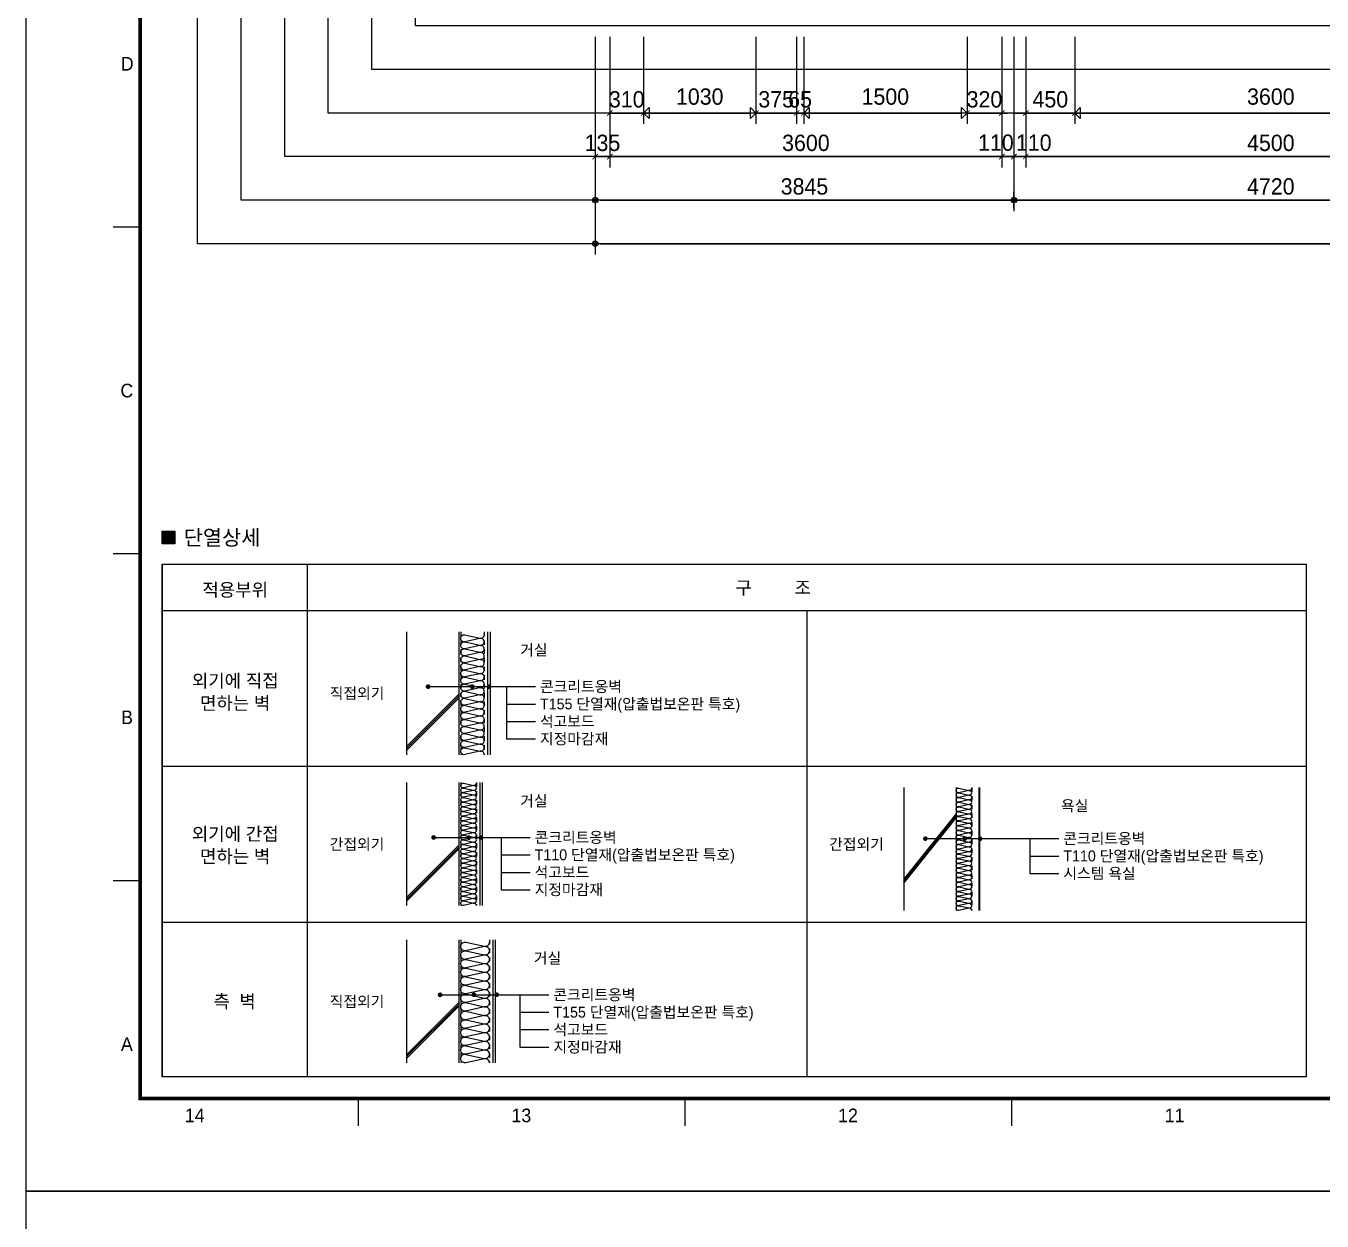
# Model space of a CAD drawing. Header units: millimetres. Extents: x -24416 to 92204, y -190080 to 23760.
# Drawn here: x 50154 to 62058, y -160655 to -149682 of the extents above; entities that cross this region are included whole.
import ezdxf
from ezdxf.enums import TextEntityAlignment as Align

# ---------------------------------------------------------------- set-up
doc = ezdxf.new("R2010")
doc.units = ezdxf.units.MM
doc.header["$LTSCALE"] = 50
doc.linetypes.add('AUDIT_D_220706163347-0', pattern=[0])
doc.linetypes.add('HIDDEN', pattern=[2, 1, -1])
doc.layers.get('defpoints').update_dxf_attribs({"color": 139})
for name, color, linetype in [('AA-BORD-FORM', 7, 'Continuous'), ('AA-BORD-TEXT', 3, 'Continuous'), ('AA-XXXX-DIMS', 7, 'Continuous'), ('ARDM', 7, 'Continuous'), ('COL', 2, 'Continuous'), ('DIM', 7, 'AUDIT_D_220706163347-0'), ('INS', 252, 'Continuous'), ('itxt', 7, 'Continuous'), ('lea', 4, 'Continuous'), ('PAT', 8, 'Continuous'), ('TEXT', 3, 'Continuous')]:
    doc.layers.add(name, color=color, linetype=linetype)
doc.styles.add('HAUD01', font='Dotum.ttf')
doc.styles.add('돋움', font='Dotum.ttf')
doc.styles.add('맑은고딕', font='malgun.ttf', dxfattribs={"width": 0.9})
doc.dimstyles.new('DIM-50', dxfattribs={"dimscale": 50, "dimtxt": 3, "dimasz": 1, "dimexe": 2, "dimexo": 2, "dimgap": 1, "dimtad": 1, "dimdec": 0, "dimzin": 0, "dimdsep": 46, "dimtxsty": '맑은고딕', "dimblk1": 'DIMDOT', "dimblk2": 'DIMDOT', "dimsah": 1, "dimcen": 0.09, "dimdle": 2, "dimclrd": 7, "dimclre": 7, "dimclrt": 3, "dimadec": 0, "dimazin": 0, "dimtfac": 1, "dimtdec": 0, "dimtix": 1, "dimtmove": 2, "dimatfit": 3, "dimldrblk": 'DIMDOT', "dimfxl": 1, "dimtolj": 1, "dimtzin": 0, "dimarcsym": 0})
doc.dimstyles.new('MCDIM-50', dxfattribs={"dimscale": 50, "dimtxt": 3, "dimasz": 1, "dimexe": 2, "dimexo": 2, "dimgap": 1, "dimtad": 1, "dimdec": 0, "dimzin": 0, "dimdsep": 46, "dimtxsty": '맑은고딕', "dimblk1": 'ARCHTICK', "dimblk2": 'ARCHTICK', "dimsah": 1, "dimcen": 0.09, "dimdle": 2, "dimclrd": 7, "dimclre": 7, "dimclrt": 3, "dimadec": 0, "dimazin": 0, "dimtfac": 1, "dimtdec": 0, "dimtix": 1, "dimtmove": 2, "dimatfit": 3, "dimldrblk": 'ARCHTICK', "dimfxl": 1, "dimtolj": 1, "dimtzin": 0, "dimarcsym": 0})
doc.dimstyles.new('외부100-win', dxfattribs={"dimscale": 50, "dimtxt": 3, "dimasz": 1, "dimexe": 2, "dimexo": 2.5, "dimgap": 1.5, "dimtad": 1, "dimdec": 0, "dimzin": 0, "dimdsep": 46, "dimtxsty": '맑은고딕', "dimblk": 'DO2-2', "dimblk1": 'DO2-2', "dimblk2": 'DIMDOT', "dimcen": 0.09, "dimdle": 2, "dimclrd": 7, "dimclre": 7, "dimclrt": 3, "dimadec": 0, "dimazin": 0, "dimtfac": 1, "dimtdec": 0, "dimtix": 1, "dimtmove": 2, "dimatfit": 3, "dimldrblk": 'DO2-2', "dimfxl": 1, "dimtolj": 1, "dimtzin": 0, "dimarcsym": 0})

# ---------------------------------------------------------------- blocks, each defined once
blk = doc.blocks.new('XR-FORM 청주월명')
at = {"layer": 'AA-BORD-FORM', "color": 2}
for p, q in [((21, 177), (16, 177)), ((21, 117), (16, 117)), ((21, 57), (16, 57)), ((61, 17), (61, 12)), ((121, 17), (121, 12)), ((181, 17), (181, 12))]:
    blk.add_line(p, q, dxfattribs=at)
at = {"layer": 'AA-BORD-FORM', "color": 1}
blk.add_lwpolyline([(0, 0), (841, 0), (841, 594), (0, 594)], close=True, dxfattribs=at)
at = {"layer": 'AA-BORD-FORM', "color": 2, "const_width": 0.682}
blk.add_lwpolyline([(21, 17), (21, 577), (821, 577), (821, 17)], close=True, dxfattribs=at)
at = {"layer": 'AA-BORD-TEXT', "color": 7, "style": 'HAUD01'}
for s, p in [('D', (18.61, 207)), ('C', (18.54, 147)), ('B', (18.58, 87)), ('A', (18.54, 27)), ('14', (31, 13.9)), ('13', (91, 13.9)), ('12', (151, 13.9)), ('11', (211, 13.9))]:
    blk.add_text(s, height=2.5, dxfattribs=at).set_placement(p, align=Align.MIDDLE_CENTER)
blk = doc.blocks.new('Z$W@#5157158E')
at = {"layer": 'itxt'}
blk.add_hatch(color=256, dxfattribs=at).paths.add_polyline_path([(1648, 6932), (1500, 6932), (1500, 6788), (1648, 6788)])
at = {"layer": 'COL'}
for p, q in [((4306, 5778, 0), (4306, 4367, 0)), ((4906, 5778, 0), (4906, 4367, 0)), ((4306, 4047, 0), (4306, 2635, 0)), ((4906, 4047, 0), (4906, 2635, 0)), ((10015, 3992, 0), (10015, 2580, 0)), ((10615, 3992, 0), (10615, 2580, 0)), ((4306, 2242, 0), (4306, 830, 0)), ((4906, 2242, 0), (4906, 830, 0))]:
    blk.add_line(p, q, dxfattribs=at)
at = {"layer": 'INS', "elevation": 0}
for points in [[(5199, 4367, 0.481408), (5150, 4406), (4978, 4368, -1.248634), (4978, 4447), (5150, 4408, 0.481408), (5199, 4448, 0.481408), (5150, 4487), (4978, 4449, -1.248634), (4978, 4528), (5150, 4489, 0.481408), (5199, 4529, 0.481408), (5150, 4568), (4978, 4530, -1.248634), (4978, 4609), (5150, 4570, 0.481408), (5199, 4610, 0.481408), (5150, 4649), (4978, 4611, -1.248634), (4978, 4690), (5150, 4651, 0.481408), (5199, 4691, 0.481408), (5150, 4730), (4978, 4692, -1.248634), (4978, 4771), (5150, 4732, 0.481408), (5199, 4772, 0.481408), (5150, 4811), (4978, 4773, -1.248634), (4978, 4852), (5150, 4813, 0.481408), (5199, 4853, 0.481408), (5150, 4892), (4978, 4854, -1.248634), (4978, 4933), (5150, 4894, 0.481408), (5199, 4934, 0.481408), (5150, 4973), (4978, 4935, -1.248634), (4978, 5014), (5150, 4975, 0.481408), (5199, 5015, 0.481408), (5150, 5054), (4978, 5016, -1.248634), (4978, 5095), (5150, 5056, 0.481408), (5199, 5096, 0.481408), (5150, 5135), (4978, 5097, -1.248634), (4978, 5176), (5150, 5137, 0.481408), (5199, 5177, 0.481408), (5150, 5216), (4978, 5178, -1.248634), (4978, 5257), (5150, 5218, 0.481408), (5199, 5258, 0.481408), (5150, 5297), (4978, 5259, -1.248634), (4978, 5338), (5150, 5299, 0.481408), (5199, 5339, 0.481408), (5150, 5378), (4978, 5340, -1.248634), (4978, 5419), (5150, 5380, 0.481408), (5199, 5420, 0.481408), (5150, 5459), (4978, 5421, -1.248634), (4978, 5500), (5150, 5461, 0.481408), (5199, 5501, 0.481408), (5150, 5540), (4978, 5502, -1.248634), (4978, 5581), (5150, 5542, 0.481408), (5199, 5582, 0.481408), (5150, 5621), (4978, 5583, -1.248634), (4978, 5662), (5150, 5623, 0.481408), (5199, 5663, 0.481408), (5150, 5702), (4978, 5664, -1.248634), (4978, 5743), (5150, 5704, 0.481408), (5199, 5744)], [(5109, 2635, 0.481408), (5076, 2662), (4962, 2636, -1.248634), (4962, 2689), (5076, 2663, 0.481408), (5109, 2689, 0.481408), (5076, 2716), (4962, 2690, -1.248634), (4962, 2743), (5076, 2717, 0.481408), (5109, 2743, 0.481408), (5076, 2770), (4962, 2744, -1.248634), (4962, 2797), (5076, 2771, 0.481408), (5109, 2797, 0.481408), (5076, 2824), (4962, 2798, -1.248634), (4962, 2851), (5076, 2825, 0.481408), (5109, 2851, 0.481408), (5076, 2878), (4962, 2852, -1.248634), (4962, 2905), (5076, 2879, 0.481408), (5109, 2905, 0.481408), (5076, 2932), (4962, 2906, -1.248634), (4962, 2959), (5076, 2933, 0.481408), (5109, 2959, 0.481408), (5076, 2986), (4962, 2960, -1.248634), (4962, 3013), (5076, 2987, 0.481408), (5109, 3013, 0.481408), (5076, 3040), (4962, 3014, -1.248634), (4962, 3067), (5076, 3041, 0.481408), (5109, 3067, 0.481408), (5076, 3094), (4962, 3068, -1.248634), (4962, 3121), (5076, 3095, 0.481408), (5109, 3121, 0.481408), (5076, 3148), (4962, 3122, -1.248634), (4962, 3175), (5076, 3149, 0.481408), (5109, 3175, 0.481408), (5076, 3202), (4962, 3176, -1.248634), (4962, 3229), (5076, 3203, 0.481408), (5109, 3229, 0.481408), (5076, 3256), (4962, 3230, -1.248634), (4962, 3283), (5076, 3257, 0.481408), (5109, 3283, 0.481408), (5076, 3310), (4962, 3284, -1.248634), (4962, 3337), (5076, 3311, 0.481408), (5109, 3337, 0.481408), (5076, 3364), (4962, 3338, -1.248634), (4962, 3391), (5076, 3365, 0.481408), (5109, 3391, 0.481408), (5076, 3418), (4962, 3392, -1.248634), (4962, 3445), (5076, 3419, 0.481408), (5109, 3445, 0.481408), (5076, 3472), (4962, 3446, -1.248634), (4962, 3499), (5076, 3473, 0.481408), (5109, 3499, 0.481408), (5076, 3526), (4962, 3500, -1.248634), (4962, 3553), (5076, 3527, 0.481408), (5109, 3553, 0.481408), (5076, 3580), (4962, 3554, -1.248634), (4962, 3607), (5076, 3581, 0.481408), (5109, 3607, 0.481408), (5076, 3634), (4962, 3608, -1.248634), (4962, 3661), (5076, 3635, 0.481408), (5109, 3661, 0.481408), (5076, 3688), (4962, 3662, -1.248634), (4962, 3715), (5076, 3689, 0.481408), (5109, 3715, 0.481408), (5076, 3742), (4962, 3716, -1.248634), (4962, 3769), (5076, 3743, 0.481408), (5109, 3769, 0.481408), (5076, 3796), (4962, 3770, -1.248634), (4962, 3823), (5076, 3797, 0.481408), (5109, 3823, 0.481408), (5076, 3850), (4962, 3824, -1.248634), (4962, 3877), (5076, 3851, 0.481408), (5109, 3877, 0.481408), (5076, 3904), (4962, 3878, -1.248634), (4962, 3931), (5076, 3905, 0.481408), (5109, 3931, 0.481408), (5076, 3958), (4962, 3932, -1.248634), (4962, 3985), (5076, 3959, 0.481408), (5109, 3985, 0.481408), (5076, 4012), (4962, 3986, -1.248634), (4962, 4039), (5076, 4013, 0.481408), (5109, 4039)], [(10795, 2580, 0.481408), (10762, 2606), (10648, 2581, -1.248634), (10648, 2633), (10762, 2608, 0.481408), (10795, 2634, 0.481408), (10762, 2660), (10648, 2635, -1.248634), (10648, 2687), (10762, 2662, 0.481408), (10795, 2688, 0.481408), (10762, 2714), (10648, 2689, -1.248634), (10648, 2741), (10762, 2716, 0.481408), (10795, 2742, 0.481408), (10762, 2768), (10648, 2743, -1.248634), (10648, 2795), (10762, 2770, 0.481408), (10795, 2796, 0.481408), (10762, 2822), (10648, 2797, -1.248634), (10648, 2849), (10762, 2824, 0.481408), (10795, 2850, 0.481408), (10762, 2876), (10648, 2851, -1.248634), (10648, 2903), (10762, 2878, 0.481408), (10795, 2904, 0.481408), (10762, 2930), (10648, 2905, -1.248634), (10648, 2957), (10762, 2932, 0.481408), (10795, 2958, 0.481408), (10762, 2984), (10648, 2959, -1.248634), (10648, 3011), (10762, 2986, 0.481408), (10795, 3012, 0.481408), (10762, 3038), (10648, 3013, -1.248634), (10648, 3065), (10762, 3040, 0.481408), (10795, 3066, 0.481408), (10762, 3092), (10648, 3067, -1.248634), (10648, 3119), (10762, 3094, 0.481408), (10795, 3120, 0.481408), (10762, 3146), (10648, 3121, -1.248634), (10648, 3173), (10762, 3148, 0.481408), (10795, 3174, 0.481408), (10762, 3200), (10648, 3175, -1.248634), (10648, 3227), (10762, 3202, 0.481408), (10795, 3228, 0.481408), (10762, 3254), (10648, 3229, -1.248634), (10648, 3281), (10762, 3256, 0.481408), (10795, 3282, 0.481408), (10762, 3308), (10648, 3283, -1.248634), (10648, 3335), (10762, 3310, 0.481408), (10795, 3336, 0.481408), (10762, 3362), (10648, 3337, -1.248634), (10648, 3389), (10762, 3364, 0.481408), (10795, 3390, 0.481408), (10762, 3416), (10648, 3391, -1.248634), (10648, 3443), (10762, 3418, 0.481408), (10795, 3444, 0.481408), (10762, 3470), (10648, 3445, -1.248634), (10648, 3497), (10762, 3472, 0.481408), (10795, 3498, 0.481408), (10762, 3524), (10648, 3499, -1.248634), (10648, 3551), (10762, 3526, 0.481408), (10795, 3552, 0.481408), (10762, 3578), (10648, 3553, -1.248634), (10648, 3605), (10762, 3580, 0.481408), (10795, 3606, 0.481408), (10762, 3632), (10648, 3607, -1.248634), (10648, 3659), (10762, 3634, 0.481408), (10795, 3660, 0.481408), (10762, 3686), (10648, 3661, -1.248634), (10648, 3713), (10762, 3688, 0.481408), (10795, 3714, 0.481408), (10762, 3740), (10648, 3715, -1.248634), (10648, 3767), (10762, 3742, 0.481408), (10795, 3768, 0.481408), (10762, 3794), (10648, 3769, -1.248634), (10648, 3821), (10762, 3796, 0.481408), (10795, 3822, 0.481408), (10762, 3848), (10648, 3823, -1.248634), (10648, 3875), (10762, 3850, 0.481408), (10795, 3876, 0.481408), (10762, 3902), (10648, 3877, -1.248634), (10648, 3929), (10762, 3904, 0.481408), (10795, 3930, 0.481408), (10762, 3956), (10648, 3931, -1.248634), (10648, 3983), (10762, 3958, 0.481408), (10795, 3984)], [(5259, 830, 0.481408), (5198, 878), (4989, 831, -1.248634), (4989, 928), (5198, 881, 0.481408), (5259, 929, 0.481408), (5198, 977), (4989, 930, -1.248634), (4989, 1027), (5198, 980, 0.481408), (5259, 1028, 0.481408), (5198, 1076), (4989, 1029, -1.248634), (4989, 1126), (5198, 1079, 0.481408), (5259, 1127, 0.481408), (5198, 1175), (4989, 1128, -1.248634), (4989, 1225), (5198, 1178, 0.481408), (5259, 1226, 0.481408), (5198, 1274), (4989, 1227, -1.248634), (4989, 1324), (5198, 1277, 0.481408), (5259, 1325, 0.481408), (5198, 1373), (4989, 1326, -1.248634), (4989, 1423), (5198, 1376, 0.481408), (5259, 1424, 0.481408), (5198, 1472), (4989, 1425, -1.248634), (4989, 1522), (5198, 1475, 0.481408), (5259, 1523, 0.481408), (5198, 1571), (4989, 1524, -1.248634), (4989, 1621), (5198, 1574, 0.481408), (5259, 1622, 0.481408), (5198, 1670), (4989, 1623, -1.248634), (4989, 1720), (5198, 1673, 0.481408), (5259, 1721, 0.481408), (5198, 1769), (4989, 1722, -1.248634), (4989, 1819), (5198, 1772, 0.481408), (5259, 1820, 0.481408), (5198, 1868), (4989, 1821, -1.248634), (4989, 1918), (5198, 1871, 0.481408), (5259, 1919, 0.481408), (5198, 1967), (4989, 1920, -1.248634), (4989, 2017), (5198, 1970, 0.481408), (5259, 2018, 0.481408), (5198, 2066), (4989, 2019, -1.248634), (4989, 2116), (5198, 2069, 0.481408), (5259, 2117, 0.481408), (5198, 2165), (4989, 2118, -1.248634), (4989, 2215), (5198, 2168, 0.481408), (5259, 2216)]]:
    blk.add_lwpolyline(points, format="xyb", dxfattribs=at)
at = {"layer": 'itxt'}
for p, q in [((1500, 6554, 0), (1500, 671, 0)), ((3167, 6554, 0), (3167, 671, 0)), ((8901, 6021, 0), (8901, 671, 0))]:
    blk.add_line(p, q, dxfattribs=at)
at = {"layer": 'itxt', "elevation": 0}
for points in [[(1500, 6932), (1648, 6932), (1648, 6788), (1500, 6788)], [(1500, 6554), (14635, 6554), (14635, 671), (1500, 671)]]:
    blk.add_lwpolyline(points, close=True, dxfattribs=at)
for points in [[(1500, 6021), (14635, 6021)], [(1500, 4234), (14635, 4234)], [(1500, 2447), (14635, 2447)]]:
    blk.add_lwpolyline(points, dxfattribs=at)
at = {"layer": 'lea'}
for p, q in [((5455, 5148, 0), (5455, 4548, 0)), ((5394, 3417, 0), (5394, 2817, 0)), ((11462, 3404, 0), (11462, 3004, 0)), ((5609, 1612, 0), (5609, 1012, 0))]:
    blk.add_line(p, q, dxfattribs=at)
at = {"layer": 'lea', "const_width": 26.7, "elevation": 0}
for points in [[(4541, 5148, 1), (4568, 5148, 1)], [(5048, 5148, 1), (5075, 5148, 1)], [(5241, 5148, 1), (5267, 5148, 1)], [(4604, 3417, 1), (4631, 3417, 1)], [(5008, 3415, 1), (5034, 3415, 1)], [(5145, 3416, 1), (5171, 3416, 1)], [(10250, 3404, 1), (10276, 3404, 1)], [(10701, 3404, 1), (10728, 3404, 1)], [(10878, 3404, 1), (10905, 3404, 1)], [(4679, 1612, 1), (4706, 1612, 1)], [(5068, 1612, 1), (5094, 1612, 1)], [(5328, 1612, 1), (5355, 1612, 1)]]:
    blk.add_lwpolyline(points, format="xyb", close=True, dxfattribs=at)
at = {"layer": 'lea', "elevation": 0}
for points in [[(4554, 5148), (5788, 5148)], [(5455, 4948), (5788, 4948)], [(5455, 4748), (5788, 4748)], [(5455, 4548), (5788, 4548)], [(4618, 3417), (5727, 3417)], [(10270, 3404), (11796, 3404)], [(5394, 3217), (5727, 3217)], [(11462, 3204), (11796, 3204)], [(5394, 3017), (5727, 3017)], [(11462, 3004), (11796, 3004)], [(5394, 2817), (5727, 2817)], [(4693, 1612), (5942, 1612)], [(5609, 1412), (5942, 1412)], [(5609, 1212), (5942, 1212)], [(5609, 1012), (5942, 1012)]]:
    blk.add_lwpolyline(points, dxfattribs=at)
at = {"layer": 'PAT', "color": 0, "linetype": 'HIDDEN'}
for p, q in [((4929, 5778, 0), (4929, 4367, 0)), ((5199, 5778, 0), (5199, 4367, 0)), ((4929, 4047, 0), (4929, 2635, 0)), ((5109, 4047, 0), (5109, 2635, 0)), ((10795, 3992, 0), (10795, 2580, 0)), ((4929, 2242, 0), (4929, 830, 0)), ((5259, 2242, 0), (5259, 830, 0))]:
    blk.add_line(p, q, dxfattribs=at)
at = {"layer": 'PAT', "color": 6}
for p, q in [((5238, 5778, 0), (5238, 4367, 0)), ((5266, 5778, 0), (5266, 4367, 0)), ((5148, 4047, 0), (5148, 2635, 0)), ((5176, 4047, 0), (5176, 2635, 0)), ((10876, 3992, 0), (10876, 2580, 0)), ((10885, 3992, 0), (10885, 2580, 0)), ((5298, 2242, 0), (5298, 830, 0)), ((5326, 2242, 0), (5326, 830, 0))]:
    blk.add_line(p, q, dxfattribs=at)
at = {"layer": 'PAT', "color": 1}
for p, q in [((4306, 4460, 0), (4906, 5060, 0)), ((4306, 4438, 0), (4906, 5038, 0)), ((4306, 4417, 0), (4906, 5017, 0)), ((10015, 2935, 0), (10615, 3685, 0)), ((10015, 2914, 0), (10615, 3664, 0)), ((10015, 2893, 0), (10615, 3643, 0)), ((4306, 2728, 0), (4906, 3328, 0)), ((4306, 2707, 0), (4906, 3307, 0)), ((4306, 2686, 0), (4906, 3286, 0)), ((4306, 923, 0), (4906, 1523, 0)), ((4306, 902, 0), (4906, 1502, 0)), ((4306, 880, 0), (4906, 1480, 0))]:
    blk.add_line(p, q, dxfattribs=at)
at = {"layer": 'itxt', "linetype": 'Continuous', "style": '돋움'}
for s, p in [('거실', (5612, 5569, 0)), ('거실', (5612, 3837, 0)), ('욕실', (11820, 3782, 0)), ('거실', (5768, 2032, 0))]:
    blk.add_text(s, height=125, dxfattribs=at).set_placement(p, align=Align.MIDDLE_LEFT)
for s, p in [('콘크리트옹벽', (5839, 5087, 0)), ('T155 단열재(압출법보온판 특호)', (5839, 4887, 0)), ('석고보드', (5839, 4687, 0)), ('지정마감재', (5839, 4487, 0)), ('콘크리트옹벽', (5778, 3356, 0)), ('콘크리트옹벽', (11847, 3343, 0)), ('T110 단열재(압출법보온판 특호)', (5778, 3156, 0)), ('T110 단열재(압출법보온판 특호)', (11847, 3143, 0)), ('석고보드', (5778, 2956, 0)), ('시스템 욕실', (11847, 2943, 0)), ('지정마감재', (5778, 2756, 0)), ('콘크리트옹벽', (5993, 1550, 0)), ('T155 단열재(압출법보온판 특호)', (5993, 1350, 0)), ('석고보드', (5993, 1150, 0)), ('지정마감재', (5993, 950, 0))]:
    blk.add_text(s, height=125, dxfattribs=at).set_placement(p)
for s, p in [('직접외기', (3739, 5073, 0)), ('간접외기', (3739, 3341, 0)), ('간접외기', (9473, 3341, 0)), ('직접외기', (3739, 1536, 0))]:
    blk.add_text(s, height=125, dxfattribs=at).set_placement(p, align=Align.MIDDLE)
at = {"layer": 'TEXT', "style": '돋움'}
for s, height, p in [('단열상세', 175, (2189, 6859, 0)), ('적용부위', 150, (2340, 6259, 0)), ('구         조', 150, (8516, 6284, 0)), ('외기에 직접', 150, (2340, 5216, 0)), ('면하는 벽', 150, (2340, 4958, 0)), ('외기에 간접', 150, (2340, 3458, 0)), ('면하는 벽', 150, (2340, 3201, 0)), ('측  벽', 150, (2333, 1536, 0))]:
    blk.add_text(s, height=height, dxfattribs=at).set_placement(p, align=Align.MIDDLE_CENTER)
blk = doc.blocks.new('_ArchTick')
at = {"color": 0, "linetype": 'ByBlock', "const_width": 0.15}
blk.add_lwpolyline([(-0.5, -0.5), (0.5, 0.5)], dxfattribs=at)
blk = doc.blocks.new('*D233')
at = {"layer": 'defpoints', "color": 0, "linetype": 'ByBlock', "transparency": 16777216}
for p in [(8450, -173442), (8760, -173442), (8760, -174242)]:
    blk.add_point(p, dxfattribs=at)
at = {"layer": 'DIM', "color": 7, "linetype": 'ByBlock', "lineweight": -2, "transparency": 16777216}
for p, q in [((8450, -173542), (8450, -174342)), ((8760, -173542), (8760, -174342)), ((8450, -174242), (8400, -174242)), ((8450, -174242), (8760, -174242)), ((8760, -174242), (8810, -174242))]:
    blk.add_line(p, q, dxfattribs=at)
at = {"layer": 'DIM', "color": 7, "linetype": 'ByBlock', "lineweight": -2, "transparency": 16777216, "xscale": 50, "yscale": 50, "zscale": 50}
blk.add_blockref('_ArchTick', (8450, -174242), dxfattribs=at)
at = {"layer": 'DIM', "color": 7, "linetype": 'ByBlock', "lineweight": -2, "transparency": 16777216, "xscale": 50, "yscale": 50, "zscale": 50, "rotation": 180}
blk.add_blockref('_ArchTick', (8760, -174242), dxfattribs=at)
at = {"layer": 'DIM', "color": 3, "linetype": 'ByBlock', "transparency": 16777216, "insert": (8605, -174117), "char_height": 150, "attachment_point": 5, "style": 'HAUD01'}
blk.add_mtext('\\A1;310', dxfattribs=at)
blk = doc.blocks.new('DO2-2')
at = {"layer": 'ARDM'}
blk.add_line((0, 0), (-2, 0), dxfattribs=at)
blk.add_lwpolyline([(-1, -1), (-1, 1), (0, 0)], close=True, dxfattribs=at)
blk = doc.blocks.new('*D234')
at = {"layer": 'defpoints', "color": 0, "linetype": 'ByBlock', "transparency": 16777216}
for p in [(8760, -173442), (9790, -173442), (9790, -174242)]:
    blk.add_point(p, dxfattribs=at)
at = {"layer": 'DIM', "color": 7, "linetype": 'ByBlock', "lineweight": -2, "transparency": 16777216}
for p, q in [((8760, -173567), (8760, -174342)), ((9790, -173567), (9790, -174342)), ((8810, -174242), (9740, -174242))]:
    blk.add_line(p, q, dxfattribs=at)
at = {"layer": 'DIM', "color": 7, "linetype": 'ByBlock', "lineweight": -2, "transparency": 16777216, "xscale": 50, "yscale": 50, "zscale": 50, "rotation": 180}
blk.add_blockref('DO2-2', (8760, -174242), dxfattribs=at)
at = {"layer": 'DIM', "color": 7, "linetype": 'ByBlock', "lineweight": -2, "transparency": 16777216, "xscale": 50, "yscale": 50, "zscale": 50}
blk.add_blockref('DO2-2', (9790, -174242), dxfattribs=at)
at = {"layer": 'DIM', "color": 3, "linetype": 'ByBlock', "transparency": 16777216, "insert": (9275, -174092), "char_height": 150, "attachment_point": 5, "style": 'HAUD01'}
blk.add_mtext('\\A1;1030', dxfattribs=at)
blk = doc.blocks.new('DIMDOT')
at = {"layer": 'AA-XXXX-DIMS'}
for p, q in [((-1.5, 0), (1.5, 0)), ((0, -1.5), (0, 1.5))]:
    blk.add_line(p, q, dxfattribs=at)
for radius in [0.5, 0.25]:
    blk.add_circle((0, 0), radius, dxfattribs=at)
blk = doc.blocks.new('*D235')
at = {"layer": 'defpoints', "color": 0, "linetype": 'ByBlock', "transparency": 16777216}
for p in [(9790, -173442), (10165, -173442), (10165, -174242)]:
    blk.add_point(p, dxfattribs=at)
at = {"layer": 'DIM', "color": 7, "linetype": 'ByBlock', "lineweight": -2, "transparency": 16777216}
for p, q in [((9790, -173542), (9790, -174342)), ((10165, -173542), (10165, -174342)), ((9790, -174242), (9740, -174242)), ((9790, -174242), (10165, -174242)), ((10165, -174242), (10215, -174242))]:
    blk.add_line(p, q, dxfattribs=at)
at = {"layer": 'DIM', "color": 7, "linetype": 'ByBlock', "lineweight": -2, "transparency": 16777216, "xscale": 50, "yscale": 50, "zscale": 50}
blk.add_blockref('_ArchTick', (9790, -174242), dxfattribs=at)
at = {"layer": 'DIM', "color": 7, "linetype": 'ByBlock', "lineweight": -2, "transparency": 16777216, "xscale": 50, "yscale": 50, "zscale": 50, "rotation": 180}
blk.add_blockref('_ArchTick', (10165, -174242), dxfattribs=at)
at = {"layer": 'DIM', "color": 3, "linetype": 'ByBlock', "transparency": 16777216, "insert": (9977, -174117), "char_height": 150, "attachment_point": 5, "style": 'HAUD01'}
blk.add_mtext('\\A1;375', dxfattribs=at)
blk = doc.blocks.new('*D236')
at = {"layer": 'defpoints', "color": 0, "linetype": 'ByBlock', "transparency": 16777216}
for p in [(10165, -173442), (10230, -173442), (10230, -174242)]:
    blk.add_point(p, dxfattribs=at)
at = {"layer": 'DIM', "color": 7, "linetype": 'ByBlock', "lineweight": -2, "transparency": 16777216}
for p, q in [((10165, -173542), (10165, -174342)), ((10230, -173542), (10230, -174342)), ((10165, -174242), (10115, -174242)), ((10165, -174242), (10230, -174242)), ((10230, -174242), (10280, -174242))]:
    blk.add_line(p, q, dxfattribs=at)
at = {"layer": 'DIM', "color": 7, "linetype": 'ByBlock', "lineweight": -2, "transparency": 16777216, "xscale": 50, "yscale": 50, "zscale": 50}
blk.add_blockref('_ArchTick', (10165, -174242), dxfattribs=at)
at = {"layer": 'DIM', "color": 7, "linetype": 'ByBlock', "lineweight": -2, "transparency": 16777216, "xscale": 50, "yscale": 50, "zscale": 50, "rotation": 180}
blk.add_blockref('_ArchTick', (10230, -174242), dxfattribs=at)
at = {"layer": 'DIM', "color": 3, "linetype": 'ByBlock', "transparency": 16777216, "insert": (10197, -174117), "char_height": 150, "attachment_point": 5, "style": 'HAUD01'}
blk.add_mtext('\\A1;65', dxfattribs=at)
blk = doc.blocks.new('*D237')
at = {"layer": 'defpoints', "color": 0, "linetype": 'ByBlock', "transparency": 16777216}
for p in [(10230, -173442), (11730, -173442), (11730, -174242)]:
    blk.add_point(p, dxfattribs=at)
at = {"layer": 'DIM', "color": 7, "linetype": 'ByBlock', "lineweight": -2, "transparency": 16777216}
for p, q in [((10230, -173567), (10230, -174342)), ((11730, -173567), (11730, -174342)), ((10280, -174242), (11680, -174242))]:
    blk.add_line(p, q, dxfattribs=at)
at = {"layer": 'DIM', "color": 7, "linetype": 'ByBlock', "lineweight": -2, "transparency": 16777216, "xscale": 50, "yscale": 50, "zscale": 50, "rotation": 180}
blk.add_blockref('DO2-2', (10230, -174242), dxfattribs=at)
at = {"layer": 'DIM', "color": 7, "linetype": 'ByBlock', "lineweight": -2, "transparency": 16777216, "xscale": 50, "yscale": 50, "zscale": 50}
blk.add_blockref('DO2-2', (11730, -174242), dxfattribs=at)
at = {"layer": 'DIM', "color": 3, "linetype": 'ByBlock', "transparency": 16777216, "insert": (10980, -174092), "char_height": 150, "attachment_point": 5, "style": 'HAUD01'}
blk.add_mtext('\\A1;1500', dxfattribs=at)
blk = doc.blocks.new('*D238')
at = {"layer": 'defpoints', "color": 0, "linetype": 'ByBlock', "transparency": 16777216}
for p in [(11730, -173442), (12050, -173442), (12050, -174242)]:
    blk.add_point(p, dxfattribs=at)
at = {"layer": 'DIM', "color": 7, "linetype": 'ByBlock', "lineweight": -2, "transparency": 16777216}
for p, q in [((11730, -173542), (11730, -174342)), ((12050, -173542), (12050, -174342)), ((11730, -174242), (11680, -174242)), ((11730, -174242), (12050, -174242)), ((12050, -174242), (12100, -174242))]:
    blk.add_line(p, q, dxfattribs=at)
at = {"layer": 'DIM', "color": 7, "linetype": 'ByBlock', "lineweight": -2, "transparency": 16777216, "xscale": 50, "yscale": 50, "zscale": 50}
blk.add_blockref('_ArchTick', (11730, -174242), dxfattribs=at)
at = {"layer": 'DIM', "color": 7, "linetype": 'ByBlock', "lineweight": -2, "transparency": 16777216, "xscale": 50, "yscale": 50, "zscale": 50, "rotation": 180}
blk.add_blockref('_ArchTick', (12050, -174242), dxfattribs=at)
at = {"layer": 'DIM', "color": 3, "linetype": 'ByBlock', "transparency": 16777216, "insert": (11890, -174117), "char_height": 150, "attachment_point": 5, "style": 'HAUD01'}
blk.add_mtext('\\A1;320', dxfattribs=at)
blk = doc.blocks.new('*D239')
at = {"layer": 'defpoints', "color": 0, "linetype": 'ByBlock', "transparency": 16777216}
for p in [(12270, -173442), (12720, -173442), (12720, -174242)]:
    blk.add_point(p, dxfattribs=at)
at = {"layer": 'DIM', "color": 7, "linetype": 'ByBlock', "lineweight": -2, "transparency": 16777216}
for p, q in [((12270, -173542), (12270, -174342)), ((12720, -173542), (12720, -174342)), ((12170, -174242), (12820, -174242))]:
    blk.add_line(p, q, dxfattribs=at)
at = {"layer": 'DIM', "color": 7, "linetype": 'ByBlock', "lineweight": -2, "transparency": 16777216, "xscale": 50, "yscale": 50, "zscale": 50, "rotation": 180}
blk.add_blockref('_ArchTick', (12270, -174242), dxfattribs=at)
at = {"layer": 'DIM', "color": 7, "linetype": 'ByBlock', "lineweight": -2, "transparency": 16777216, "xscale": 50, "yscale": 50, "zscale": 50}
blk.add_blockref('_ArchTick', (12720, -174242), dxfattribs=at)
at = {"layer": 'DIM', "color": 3, "linetype": 'ByBlock', "transparency": 16777216, "insert": (12495, -174117), "char_height": 150, "attachment_point": 5, "style": 'HAUD01'}
blk.add_mtext('\\A1;450', dxfattribs=at)
blk = doc.blocks.new('*D240')
at = {"layer": 'defpoints', "color": 0, "linetype": 'ByBlock', "transparency": 16777216}
for p in [(12720, -173442), (16320, -173442), (16320, -174242)]:
    blk.add_point(p, dxfattribs=at)
at = {"layer": 'DIM', "color": 7, "linetype": 'ByBlock', "lineweight": -2, "transparency": 16777216}
for p, q in [((12720, -173567), (12720, -174342)), ((16320, -173567), (16320, -174342)), ((12770, -174242), (16270, -174242))]:
    blk.add_line(p, q, dxfattribs=at)
at = {"layer": 'DIM', "color": 7, "linetype": 'ByBlock', "lineweight": -2, "transparency": 16777216, "xscale": 50, "yscale": 50, "zscale": 50, "rotation": 180}
blk.add_blockref('DO2-2', (12720, -174242), dxfattribs=at)
at = {"layer": 'DIM', "color": 7, "linetype": 'ByBlock', "lineweight": -2, "transparency": 16777216, "xscale": 50, "yscale": 50, "zscale": 50}
blk.add_blockref('DO2-2', (16320, -174242), dxfattribs=at)
at = {"layer": 'DIM', "color": 3, "linetype": 'ByBlock', "transparency": 16777216, "insert": (14520, -174092), "char_height": 150, "attachment_point": 5, "style": 'HAUD01'}
blk.add_mtext('\\A1;3600', dxfattribs=at)
blk = doc.blocks.new('*D421')
at = {"layer": 'defpoints', "color": 0, "transparency": 16777216}
for p in [(8315, -173442), (12160, -173442), (12160, -175042)]:
    blk.add_point(p, dxfattribs=at)
at = {"layer": 'DIM', "color": 7, "lineweight": -2, "transparency": 16777216}
for p, q in [((8315, -173542), (8315, -175142)), ((12160, -173542), (12160, -175142)), ((8365, -175042), (12110, -175042))]:
    blk.add_line(p, q, dxfattribs=at)
at = {"layer": 'DIM', "color": 7, "lineweight": -2, "transparency": 16777216, "xscale": 50, "yscale": 50, "zscale": 50, "rotation": 180}
blk.add_blockref('DIMDOT', (8315, -175042), dxfattribs=at)
at = {"layer": 'DIM', "color": 7, "lineweight": -2, "transparency": 16777216, "xscale": 50, "yscale": 50, "zscale": 50}
blk.add_blockref('DIMDOT', (12160, -175042), dxfattribs=at)
at = {"layer": 'DIM', "color": 3, "transparency": 16777216, "insert": (10237, -174917), "char_height": 150, "attachment_point": 5, "style": 'HAUD01'}
blk.add_mtext('\\A1;3845', dxfattribs=at)
blk = doc.blocks.new('*D422')
at = {"layer": 'defpoints', "color": 0, "transparency": 16777216}
for p in [(12160, -173442), (16880, -173442), (16880, -175042)]:
    blk.add_point(p, dxfattribs=at)
at = {"layer": 'DIM', "color": 7, "lineweight": -2, "transparency": 16777216}
for p, q in [((12160, -173542), (12160, -175142)), ((16880, -173542), (16880, -175142)), ((12210, -175042), (16830, -175042))]:
    blk.add_line(p, q, dxfattribs=at)
at = {"layer": 'DIM', "color": 7, "lineweight": -2, "transparency": 16777216, "xscale": 50, "yscale": 50, "zscale": 50, "rotation": 180}
blk.add_blockref('DIMDOT', (12160, -175042), dxfattribs=at)
at = {"layer": 'DIM', "color": 7, "lineweight": -2, "transparency": 16777216, "xscale": 50, "yscale": 50, "zscale": 50}
blk.add_blockref('DIMDOT', (16880, -175042), dxfattribs=at)
at = {"layer": 'DIM', "color": 3, "transparency": 16777216, "insert": (14520, -174917), "char_height": 150, "attachment_point": 5, "style": 'HAUD01'}
blk.add_mtext('\\A1;4720', dxfattribs=at)
blk = doc.blocks.new('*D429')
at = {"layer": 'defpoints', "color": 0, "transparency": 16777216}
for p in [(8315, -173442), (33575, -173442), (33575, -175442)]:
    blk.add_point(p, dxfattribs=at)
at = {"layer": 'DIM', "color": 7, "lineweight": -2, "transparency": 16777216}
for p, q in [((8315, -173542), (8315, -175542)), ((33575, -173542), (33575, -175542)), ((8365, -175442), (33525, -175442))]:
    blk.add_line(p, q, dxfattribs=at)
at = {"layer": 'DIM', "color": 7, "lineweight": -2, "transparency": 16777216, "xscale": 50, "yscale": 50, "zscale": 50, "rotation": 180}
blk.add_blockref('DIMDOT', (8315, -175442), dxfattribs=at)
at = {"layer": 'DIM', "color": 7, "lineweight": -2, "transparency": 16777216, "xscale": 50, "yscale": 50, "zscale": 50}
blk.add_blockref('DIMDOT', (33575, -175442), dxfattribs=at)
at = {"layer": 'DIM', "color": 3, "transparency": 16777216, "insert": (20945, -175317), "char_height": 150, "attachment_point": 5, "style": 'HAUD01'}
blk.add_mtext('\\A1;25260', dxfattribs=at)
blk = doc.blocks.new('*D430')
at = {"layer": 'defpoints', "color": 0, "linetype": 'ByBlock', "transparency": 16777216}
for p in [(8315, -173442), (8450, -173442), (8450, -174642)]:
    blk.add_point(p, dxfattribs=at)
at = {"layer": 'DIM', "color": 7, "linetype": 'ByBlock', "lineweight": -2, "transparency": 16777216}
for p, q in [((8315, -173542), (8315, -174742)), ((8450, -173542), (8450, -174742)), ((8315, -174642), (8265, -174642)), ((8315, -174642), (8450, -174642)), ((8450, -174642), (8500, -174642))]:
    blk.add_line(p, q, dxfattribs=at)
at = {"layer": 'DIM', "color": 7, "linetype": 'ByBlock', "lineweight": -2, "transparency": 16777216, "xscale": 50, "yscale": 50, "zscale": 50}
blk.add_blockref('_ArchTick', (8315, -174642), dxfattribs=at)
at = {"layer": 'DIM', "color": 7, "linetype": 'ByBlock', "lineweight": -2, "transparency": 16777216, "xscale": 50, "yscale": 50, "zscale": 50, "rotation": 180}
blk.add_blockref('_ArchTick', (8450, -174642), dxfattribs=at)
at = {"layer": 'DIM', "color": 3, "linetype": 'ByBlock', "transparency": 16777216, "insert": (8382, -174517), "char_height": 150, "attachment_point": 5, "style": 'HAUD01'}
blk.add_mtext('\\A1;135', dxfattribs=at)
blk = doc.blocks.new('*D431')
at = {"layer": 'defpoints', "color": 0, "linetype": 'ByBlock', "transparency": 16777216}
for p in [(8450, -173442), (12050, -173442), (12050, -174642)]:
    blk.add_point(p, dxfattribs=at)
at = {"layer": 'DIM', "color": 7, "linetype": 'ByBlock', "lineweight": -2, "transparency": 16777216}
for p, q in [((8450, -173542), (8450, -174742)), ((12050, -173542), (12050, -174742)), ((8350, -174642), (12150, -174642))]:
    blk.add_line(p, q, dxfattribs=at)
at = {"layer": 'DIM', "color": 7, "linetype": 'ByBlock', "lineweight": -2, "transparency": 16777216, "xscale": 50, "yscale": 50, "zscale": 50, "rotation": 180}
blk.add_blockref('_ArchTick', (8450, -174642), dxfattribs=at)
at = {"layer": 'DIM', "color": 7, "linetype": 'ByBlock', "lineweight": -2, "transparency": 16777216, "xscale": 50, "yscale": 50, "zscale": 50}
blk.add_blockref('_ArchTick', (12050, -174642), dxfattribs=at)
at = {"layer": 'DIM', "color": 3, "linetype": 'ByBlock', "transparency": 16777216, "insert": (10250, -174517), "char_height": 150, "attachment_point": 5, "style": 'HAUD01'}
blk.add_mtext('\\A1;3600', dxfattribs=at)
blk = doc.blocks.new('*D432')
at = {"layer": 'defpoints', "color": 0, "linetype": 'ByBlock', "transparency": 16777216}
for p in [(12050, -173442), (12160, -173442), (12160, -174642)]:
    blk.add_point(p, dxfattribs=at)
at = {"layer": 'DIM', "color": 7, "linetype": 'ByBlock', "lineweight": -2, "transparency": 16777216}
for p, q in [((12050, -173542), (12050, -174742)), ((12160, -173542), (12160, -174742)), ((11950, -174642), (12260, -174642))]:
    blk.add_line(p, q, dxfattribs=at)
at = {"layer": 'DIM', "color": 7, "linetype": 'ByBlock', "lineweight": -2, "transparency": 16777216, "xscale": 50, "yscale": 50, "zscale": 50, "rotation": 180}
blk.add_blockref('_ArchTick', (12050, -174642), dxfattribs=at)
at = {"layer": 'DIM', "color": 7, "linetype": 'ByBlock', "lineweight": -2, "transparency": 16777216, "xscale": 50, "yscale": 50, "zscale": 50}
blk.add_blockref('_ArchTick', (12160, -174642), dxfattribs=at)
at = {"layer": 'DIM', "color": 3, "linetype": 'ByBlock', "transparency": 16777216, "insert": (11995, -174515), "char_height": 150, "attachment_point": 5, "style": 'HAUD01'}
blk.add_mtext('\\A1;110', dxfattribs=at)
blk = doc.blocks.new('*D433')
at = {"layer": 'defpoints', "color": 0, "linetype": 'ByBlock', "transparency": 16777216}
for p in [(12160, -173442), (12270, -173442), (12270, -174642)]:
    blk.add_point(p, dxfattribs=at)
at = {"layer": 'DIM', "color": 7, "linetype": 'ByBlock', "lineweight": -2, "transparency": 16777216}
for p, q in [((12160, -173542), (12160, -174742)), ((12270, -173542), (12270, -174742)), ((12060, -174642), (12370, -174642))]:
    blk.add_line(p, q, dxfattribs=at)
at = {"layer": 'DIM', "color": 7, "linetype": 'ByBlock', "lineweight": -2, "transparency": 16777216, "xscale": 50, "yscale": 50, "zscale": 50, "rotation": 180}
blk.add_blockref('_ArchTick', (12160, -174642), dxfattribs=at)
at = {"layer": 'DIM', "color": 7, "linetype": 'ByBlock', "lineweight": -2, "transparency": 16777216, "xscale": 50, "yscale": 50, "zscale": 50}
blk.add_blockref('_ArchTick', (12270, -174642), dxfattribs=at)
at = {"layer": 'DIM', "color": 3, "linetype": 'ByBlock', "transparency": 16777216, "insert": (12343, -174515), "char_height": 150, "attachment_point": 5, "style": 'HAUD01'}
blk.add_mtext('\\A1;110', dxfattribs=at)
blk = doc.blocks.new('*D434')
at = {"layer": 'defpoints', "color": 0, "linetype": 'ByBlock', "transparency": 16777216}
for p in [(12270, -173442), (16770, -173442), (16770, -174642)]:
    blk.add_point(p, dxfattribs=at)
at = {"layer": 'DIM', "color": 7, "linetype": 'ByBlock', "lineweight": -2, "transparency": 16777216}
for p, q in [((12270, -173542), (12270, -174742)), ((16770, -173542), (16770, -174742)), ((12170, -174642), (16870, -174642))]:
    blk.add_line(p, q, dxfattribs=at)
at = {"layer": 'DIM', "color": 7, "linetype": 'ByBlock', "lineweight": -2, "transparency": 16777216, "xscale": 50, "yscale": 50, "zscale": 50, "rotation": 180}
blk.add_blockref('_ArchTick', (12270, -174642), dxfattribs=at)
at = {"layer": 'DIM', "color": 7, "linetype": 'ByBlock', "lineweight": -2, "transparency": 16777216, "xscale": 50, "yscale": 50, "zscale": 50}
blk.add_blockref('_ArchTick', (16770, -174642), dxfattribs=at)
at = {"layer": 'DIM', "color": 3, "linetype": 'ByBlock', "transparency": 16777216, "insert": (14520, -174517), "char_height": 150, "attachment_point": 5, "style": 'HAUD01'}
blk.add_mtext('\\A1;4500', dxfattribs=at)
blk = doc.blocks.new('DIM-1108')
at = {"layer": 'DIM', "linetype": 'ByBlock'}
for base, p1, p2, dimstyle, picture, middle in [((8449.7, -174642.4), (8314.7, -173442.4), (8449.7, -173442.4), 'MCDIM-50', '*D430', (8382.2, -174517.3)), ((12049.7, -174642.4), (8449.7, -173442.4), (12049.7, -173442.4), 'MCDIM-50', '*D431', (10249.7, -174517.3)), ((8759.7, -174242.4), (8449.7, -173442.4), (8759.7, -173442.4), 'MCDIM-50', '*D233', (8604.7, -174117.3)), ((9789.7, -174242.4), (8759.7, -173442.4), (9789.7, -173442.4), '외부100-win', '*D234', (9274.7, -174092.3)), ((10164.7, -174242.4), (9789.7, -173442.4), (10164.7, -173442.4), 'MCDIM-50', '*D235', (9977.2, -174117.3)), ((10229.7, -174242.4), (10164.7, -173442.4), (10229.7, -173442.4), 'MCDIM-50', '*D236', (10197.2, -174117.3)), ((11729.7, -174242.4), (10229.7, -173442.4), (11729.7, -173442.4), '외부100-win', '*D237', (10979.7, -174092.3)), ((12049.7, -174242.4), (11729.7, -173442.4), (12049.7, -173442.4), 'MCDIM-50', '*D238', (11889.7, -174117.3)), ((12719.7, -174242.4), (12269.7, -173442.4), (12719.7, -173442.4), 'MCDIM-50', '*D239', (12494.7, -174117.3)), ((16769.7, -174642.4), (12269.7, -173442.4), (16769.7, -173442.4), 'MCDIM-50', '*D434', (14519.7, -174517.3)), ((16319.7, -174242.4), (12719.7, -173442.4), (16319.7, -173442.4), '외부100-win', '*D240', (14519.7, -174092.3))]:
    dim = blk.add_linear_dim(base=base, p1=p1, p2=p2, angle=180, dimstyle=dimstyle, override={"dimtxsty": 'HAUD01'}, dxfattribs=at)
    dim.commit()
    dim.dimension.update_dxf_attribs({"geometry": picture, "text_midpoint": middle})
at = {"layer": 'DIM'}
for base, p1, p2, picture, middle in [((12159.7, -175042.4), (8314.7, -173442.4), (12159.7, -173442.4), '*D421', (10237.2, -174917.3)), ((33574.7, -175442.4), (8314.7, -173442.4), (33574.7, -173442.4), '*D429', (20944.7, -175317.3)), ((16879.7, -175042.4), (12159.7, -173442.4), (16879.7, -173442.4), '*D422', (14519.7, -174917.3))]:
    dim = blk.add_linear_dim(base=base, p1=p1, p2=p2, angle=180, dimstyle='DIM-50', override={"dimscale": 50, "dimtxsty": 'HAUD01'}, dxfattribs=at)
    dim.commit()
    dim.dimension.update_dxf_attribs({"geometry": picture, "text_midpoint": middle})
at = {"layer": 'DIM', "linetype": 'ByBlock'}
for base, p1, p2, picture, middle in [((12159.7, -174642.4), (12049.7, -173442.4), (12159.7, -173442.4), '*D432', (11994.6, -174514.5)), ((12269.7, -174642.4), (12159.7, -173442.4), (12269.7, -173442.4), '*D433', (12342.5, -174514.5))]:
    dim = blk.add_linear_dim(base=base, p1=p1, p2=p2, angle=180, dimstyle='MCDIM-50', override={"dimtxsty": 'HAUD01'}, dxfattribs=at)
    dim.commit()
    dim.dimension.update_dxf_attribs({"geometry": picture, "text_midpoint": middle, "dimtype": 128})

msp = doc.modelspace()

# ---------------------------------------------------------------- linework, layer by layer
at = {"layer": 'defpoints'}
for points in [[(51731, -133957), (87247, -133957), (87247, -151682), (51731, -151682)], [(52131, -134357), (86847, -134357), (86847, -151282), (52131, -151282)], [(52531, -134757), (86447, -134757), (86447, -150882), (52531, -150882)], [(52931, -135157), (86047, -135157), (86047, -150482), (52931, -150482)], [(53331, -135557), (85647, -135557), (85647, -150082), (53331, -150082)], [(53731, -135957), (85247, -135957), (85247, -149682), (53731, -149682)]]:
    msp.add_lwpolyline(points, close=True, dxfattribs=at)

# ---------------------------------------------------------------- block references
msp.add_blockref('DIM-1108', (47067, 23760))
for name, p, xscale, yscale, zscale in [('XR-FORM 청주월명', (50154, -160380), 50, 50, 50), ('Z$W@#5157158E', (50204, -159867, 0), 0.8, 0.8, 0.8), ('XR-FORM 청주월명', (50154, -190080), 50, 50, 50)]:
    msp.add_blockref(name, p, dxfattribs=dict(xscale=xscale, yscale=yscale, zscale=zscale))

doc.saveas('drawing.dxf')
